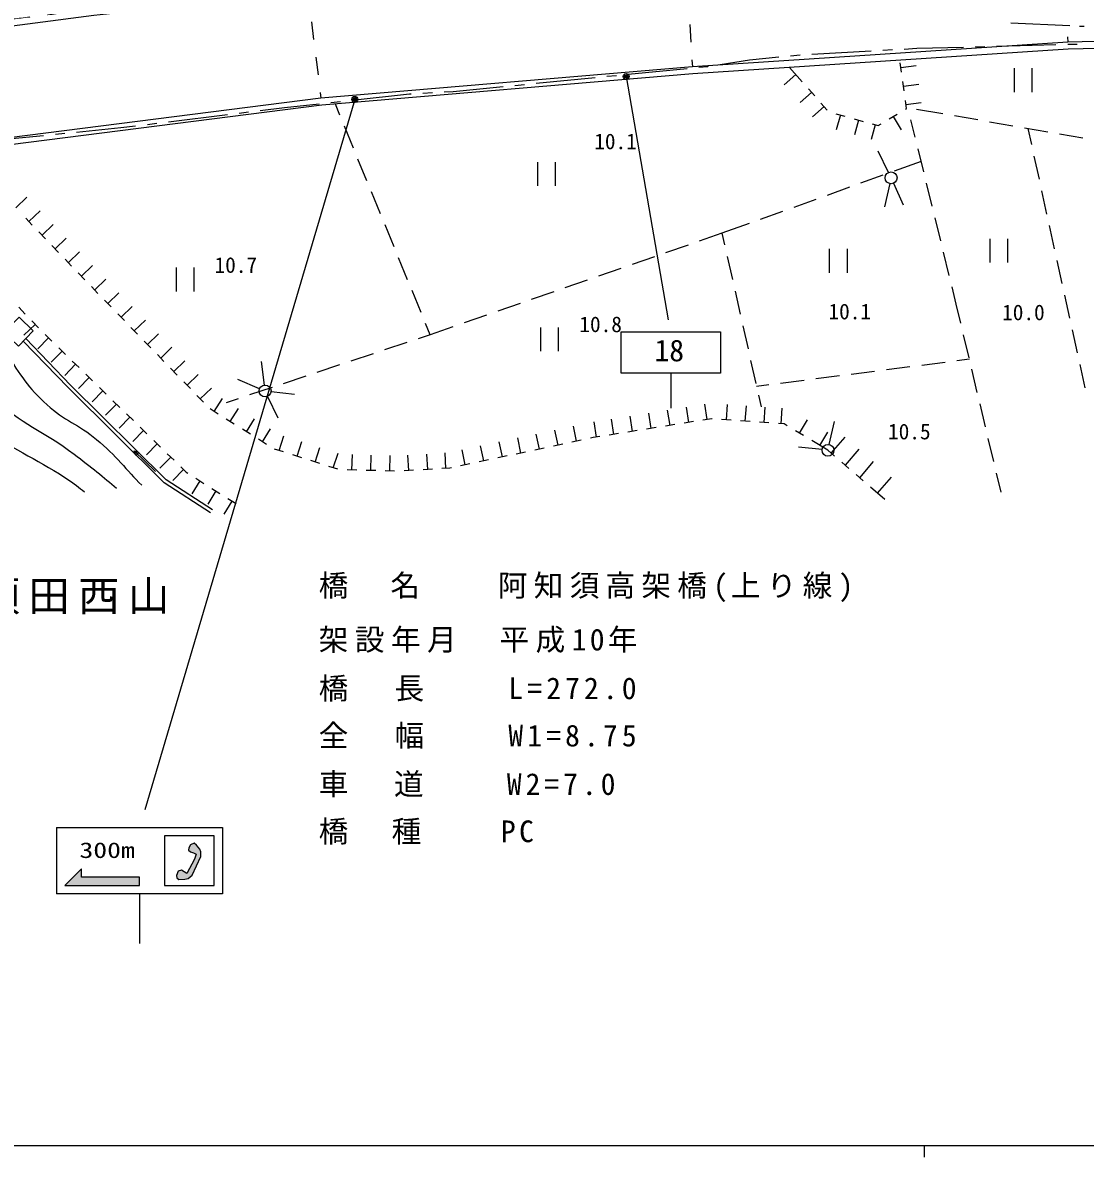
# Model space of a CAD drawing. Units: millimetres, scale not verified. Extents: x 40000 to 680000, y 20000 to 380000.
# Drawn here: x 191926 to 281586, y 204000 to 299714 of the extents above; entities that cross this region are included whole.
import ezdxf
from ezdxf.enums import TextEntityAlignment as Align

# ---------------------------------------------------------------- set-up
doc = ezdxf.new("R2010")
doc.units = ezdxf.units.MM
doc.header["$LTSCALE"] = 1000
doc.header["$PDMODE"] = 32
doc.header["$PDSIZE"] = 500
doc.linetypes.add('CHAIN', pattern=[18.5, 12, -1.5, 3.5, -1.5])
for name, color, linetype, lineweight in [('M-BGD', 7, 'Continuous', 25), ('M-BMK', 2, 'CHAIN', 13), ('M-BMK-ROW', 30, 'Continuous', 25), ('M-STR-HTXT', 7, 'Continuous', 13), ('M-STR-STR1', 1, 'Continuous', 25), ('M-STR-STRC', 7, 'Continuous', 25), ('M-TTL-BAND', 7, 'Continuous', 25)]:
    doc.layers.add(name, color=color, linetype=linetype, lineweight=lineweight)
doc.layers.add('M-BMK-HTXT', color=7, linetype='Continuous')
doc.styles.add('ＭＳ ゴシック', font='')
doc.styles.get('ＭＳ ゴシック').set_extended_font_data('MS Gothic')

msp = doc.modelspace()

# ---------------------------------------------------------------- hatches: boundary and pattern name
at = {"layer": 'M-STR-STRC'}
for points in [[(205772, 227937), (205317, 228222), (205034, 228141), (204899, 227764), (204940, 227562), (205088, 227441), (205613, 227454), (205896, 227522), (206232, 227791), (206960, 229366), (206960, 229770), (206865, 229986), (206583, 230336), (206381, 230511), (206098, 230363), (205936, 230094), (205923, 229905), (206098, 229770), (206340, 229676), (206560, 229573), (206423, 229156)], [(195481, 226932), (196881, 228332), (196881, 227632), (201781, 227632), (201781, 226932)]]:
    msp.add_hatch(color=256, dxfattribs=at).paths.add_polyline_path(points)

# ---------------------------------------------------------------- linework, layer by layer
at = {"layer": 'M-BGD'}
for p, q in [((275290, 299696), (280285, 299470)), ((281084, 299433), (281483, 299415)), ((256630, 295932), (257691, 294735)), ((266079, 295542), (265972, 296335)), ((266026, 295938), (267314, 296112)), ((275583, 295865), (275583, 293865)), ((277083, 295865), (277083, 293865)), ((257161, 295333), (256187, 294471)), ((258222, 294136), (258752, 293537)), ((266293, 293956), (266186, 294749)), ((266240, 294353), (267528, 294527)), ((258487, 293836), (257514, 292974)), ((259283, 292938), (259813, 292339)), ((266494, 292471), (266400, 293163)), ((266447, 292817), (267735, 292991)), ((218694, 291909), (218308, 292848)), ((259548, 292639), (258575, 291777)), ((260531, 292040), (261302, 291824)), ((260917, 291932), (260565, 290681)), ((265037, 291591), (265722, 292005)), ((266407, 292419), (266494, 292471)), ((269555, 292019), (267349, 292401)), ((219835, 289134), (219075, 290984)), ((262072, 291607), (262842, 291391)), ((262457, 291499), (262105, 290248)), ((263863, 291104), (263511, 289852)), ((263612, 291174), (264114, 291033)), ((264114, 291033), (264352, 291178)), ((265379, 291798), (266052, 290686)), ((267231, 290052), (266872, 291508)), ((272511, 291508), (270541, 291849)), ((275467, 290996), (273497, 291337)), ((278424, 290484), (276453, 290825)), ((276741, 290776), (277036, 289433)), ((281380, 289972), (279409, 290314)), ((267949, 287139), (267470, 289081)), ((220976, 286360), (220215, 288209)), ((264982, 287074), (264106, 288872)), ((277251, 288456), (277680, 286503)), ((235364, 287953), (235364, 285953)), ((236864, 287953), (236864, 285953)), ((267735, 288007), (265448, 287182)), ((264507, 286843), (262625, 286165)), ((222117, 283585), (221356, 285435)), ((261685, 285826), (259803, 285148)), ((265088, 286138), (264636, 284189)), ((265406, 286169), (266230, 284346)), ((268667, 284226), (268189, 286168)), ((277895, 285526), (278324, 283573)), ((191345, 284089), (192282, 284990)), ((258862, 284808), (256981, 284130)), ((192454, 282935), (193391, 283836)), ((256040, 283791), (254159, 283113)), ((192731, 282647), (192177, 283224)), ((193562, 281782), (194500, 282683)), ((223257, 280810), (222497, 282660)), ((253218, 282774), (250930, 281949)), ((269386, 281313), (268907, 283255)), ((278539, 282596), (278969, 280643)), ((193840, 281493), (193285, 282070)), ((194671, 280628), (195608, 281529)), ((250930, 281949), (249009, 281282)), ((250930, 281949), (251151, 280970)), ((273533, 281471), (273533, 279471)), ((275033, 281471), (275033, 279471)), ((194948, 280340), (194394, 280917)), ((248064, 280954), (246175, 280298)), ((259981, 280625), (259981, 278625)), ((261481, 280625), (261481, 278625)), ((196057, 279186), (195503, 279763)), ((195780, 279475), (196717, 280375)), ((224398, 278036), (223638, 279885)), ((245230, 279970), (243341, 279313)), ((251371, 279995), (251810, 278044)), ((270104, 278401), (269625, 280343)), ((279183, 279666), (279613, 277713)), ((197166, 278033), (196611, 278609)), ((196889, 278321), (197826, 279222)), ((204867, 279051), (204867, 277051)), ((206367, 279051), (206367, 277051)), ((242396, 278985), (240507, 278329)), ((198000, 277170), (198934, 278075)), ((239562, 278001), (237673, 277345)), ((198279, 276883), (197722, 277457)), ((199114, 276021), (200047, 276926)), ((225539, 275261), (224778, 277111)), ((236728, 277017), (234839, 276361)), ((252030, 277068), (252469, 275117)), ((270702, 275974), (270343, 277430)), ((279828, 276736), (280257, 274783)), ((191596, 275711), (192148, 275132)), ((199392, 275734), (198836, 276309)), ((200228, 274873), (201161, 275778)), ((233895, 276032), (232005, 275376)), ((271084, 274365), (270702, 275974)), ((200506, 274586), (199949, 275160)), ((231061, 275048), (229171, 274392)), ((192976, 274264), (192036, 273367)), ((192700, 274553), (193252, 273974)), ((201620, 273437), (201063, 274011)), ((201341, 273724), (202275, 274629)), ((226305, 273396), (225919, 274336)), ((228227, 274064), (226305, 273396)), ((235621, 273994), (235621, 271994)), ((237121, 273994), (237121, 271994)), ((252689, 274141), (253128, 272190)), ((280472, 273806), (280901, 271853)), ((194103, 273129), (193196, 272198)), ((193817, 273408), (194390, 272849)), ((202734, 272288), (202177, 272862)), ((202455, 272575), (203389, 273480)), ((226305, 273396), (225293, 273059)), ((271778, 271446), (271316, 273392)), ((195249, 272012), (194341, 271081)), ((194963, 272291), (195535, 271732)), ((203569, 271427), (204502, 272331)), ((224345, 272742), (222448, 272109)), ((196395, 270895), (195487, 269964)), ((196108, 271174), (196681, 270615)), ((203847, 271139), (203291, 271714)), ((204683, 270278), (205616, 271183)), ((212319, 269143), (212071, 271127)), ((221499, 271792), (219602, 271159)), ((253348, 271215), (253787, 269264)), ((267778, 270834), (269761, 271087)), ((270753, 271214), (271801, 271348)), ((281116, 270876), (281546, 268923)), ((197254, 270057), (197827, 269498)), ((204961, 269991), (204404, 270565)), ((205796, 269129), (206730, 270034)), ((218653, 270842), (216756, 270209)), ((258850, 269694), (260834, 269947)), ((261826, 270074), (263810, 270327)), ((264802, 270454), (266786, 270707)), ((272471, 268527), (272009, 270473)), ((197540, 269778), (196633, 268847)), ((206075, 268842), (205518, 269416)), ((211919, 268839), (210073, 269608)), ((215808, 269893), (213911, 269259)), ((253834, 269053), (254882, 269187)), ((255874, 269314), (257858, 269567)), ((198686, 268661), (197778, 267730)), ((198399, 268940), (198972, 268382)), ((207189, 267693), (206632, 268268)), ((206910, 267980), (207844, 268885)), ((208092, 266915), (208786, 268015)), ((212962, 268943), (211065, 268309)), ((212594, 268194), (213447, 266385)), ((212878, 268594), (214867, 268385)), ((254007, 268288), (254227, 267309)), ((199831, 267544), (198924, 266613)), ((199545, 267823), (200118, 267265)), ((208430, 266702), (207754, 267129)), ((210116, 267993), (209104, 267655)), ((209445, 266062), (210139, 267161)), ((248128, 265998), (247923, 267282)), ((249688, 266247), (249483, 267531)), ((251300, 266219), (251393, 267515)), ((252896, 266104), (252989, 267401)), ((254492, 265989), (254585, 267286)), ((255928, 265886), (256021, 267183)), ((273165, 265609), (272703, 267555)), ((200977, 266427), (200069, 265496)), ((200691, 266706), (201263, 266148)), ((209783, 265848), (209107, 266275)), ((210798, 265208), (211492, 266307)), ((241808, 264987), (241603, 266271)), ((243388, 265240), (243183, 266523)), ((244968, 265493), (244763, 266776)), ((246548, 265745), (246343, 267029)), ((250063, 266307), (249313, 266187)), ((250103, 266305), (250063, 266307)), ((251699, 266190), (250901, 266247)), ((253295, 266075), (252497, 266133)), ((257471, 265086), (258140, 266201)), ((202123, 265310), (201215, 264379)), ((201836, 265589), (202409, 265031)), ((211137, 264995), (210460, 265421)), ((212152, 264354), (212845, 265454)), ((237097, 264077), (236826, 265349)), ((238662, 264410), (238391, 265682)), ((240344, 264753), (240138, 266037)), ((243783, 265303), (242993, 265177)), ((245363, 265556), (244573, 265429)), ((246943, 265808), (246153, 265682)), ((248523, 266061), (247733, 265935)), ((254891, 265961), (254093, 266018)), ((256167, 265869), (255689, 265903)), ((256442, 265704), (256167, 265869)), ((257814, 264880), (257128, 265292)), ((259185, 264057), (259855, 265171)), ((259984, 264132), (260436, 266080)), ((203268, 264193), (202361, 263262)), ((202982, 264472), (203555, 263914)), ((212490, 264141), (211813, 264568)), ((213564, 263628), (213961, 264865)), ((215087, 263139), (215485, 264376)), ((232402, 263079), (232131, 264351)), ((233967, 263412), (233696, 264683)), ((235532, 263744), (235261, 265016)), ((239053, 264493), (238271, 264327)), ((240064, 264708), (239836, 264660)), ((240623, 264798), (240064, 264708)), ((242203, 265050), (241413, 264924)), ((259871, 263645), (258499, 264469)), ((260152, 263402), (261329, 264763)), ((273858, 262690), (273396, 264636)), ((203118, 261850), (201329, 263595)), ((201466, 263199), (201329, 263595)), ((201329, 263595), (201728, 263467)), ((201728, 263467), (201466, 263199)), ((204127, 263355), (204700, 262797)), ((213945, 263505), (213183, 263750)), ((215468, 263016), (214707, 263261)), ((216611, 262649), (217008, 263887)), ((218134, 262160), (218532, 263398)), ((219710, 261978), (219743, 263278)), ((221309, 261938), (221342, 263238)), ((224507, 261929), (224429, 263226)), ((226104, 262025), (226026, 263322)), ((227638, 262117), (227560, 263415)), ((229272, 262413), (229001, 263685)), ((230837, 262746), (230566, 264018)), ((234358, 263495), (233575, 263328)), ((235923, 263828), (235140, 263661)), ((237488, 264160), (236706, 263994)), ((259374, 263697), (257385, 263907)), ((260432, 263160), (259871, 263645)), ((261339, 262374), (262517, 263735)), ((204414, 263076), (203506, 262145)), ((216992, 262527), (216230, 262772)), ((218515, 262038), (217753, 262283)), ((222909, 261898), (222942, 263197)), ((229663, 262497), (228880, 262330)), ((231228, 262829), (230445, 262663)), ((232793, 263162), (232010, 262996)), ((261642, 262113), (261037, 262636)), ((262549, 261327), (263727, 262688)), ((205500, 262017), (204592, 261087)), ((205273, 262238), (205726, 261797)), ((205726, 261797), (205867, 261707)), ((220110, 261968), (219310, 261989)), ((221709, 261928), (220909, 261948)), ((223309, 261887), (222509, 261908)), ((224906, 261953), (224108, 261904)), ((226503, 262049), (225705, 262001)), ((227974, 262138), (227302, 262097)), ((228098, 262164), (227974, 262138)), ((262851, 261066), (262247, 261589)), ((264061, 260018), (265239, 261379)), ((274472, 260108), (274090, 261717)), ((206881, 261066), (206186, 259967)), ((206543, 261279), (207220, 260852)), ((207896, 260424), (208572, 259996)), ((264666, 259495), (263456, 260542)), ((208234, 260210), (207539, 259112)), ((209248, 259569), (209924, 259141)), ((209586, 259355), (208891, 258256))]:
    msp.add_line(p, q, dxfattribs=at)
for points in [[(428580, 303303), (423988, 303760), (398497, 305828), (372790, 307261), (335435, 308173), (309246, 307993), (279718, 306977), (269812, 306453), (242861, 304603), (210217, 301630), (197924, 300326), (164531, 295973), (127331, 290142), (115934, 288061), (76507, 280800)], [(207781, 258366), (203853, 260908), (195756, 268926), (191979, 272846)], [(207944, 258618), (204042, 261143), (195970, 269137), (192188, 273062)]]:
    msp.add_lwpolyline(points, dxfattribs=at)
msp.add_lwpolyline([(191639, 274866), (192823, 273715), (191560, 272416), (190376, 273566)], close=True, dxfattribs=at)
for centre in [(265200, 286625), (212381, 268647), (259871, 263645)]:
    msp.add_circle(centre, 500, dxfattribs=at)
for points, knots in [([(165483, 285783), (168008, 283802), (168706, 283225), (170890, 281753), (172501, 280667), (173616, 280355), (175095, 279095), (176629, 277788), (176915, 276496), (178400, 275133), (179892, 273762), (181108, 273459), (182593, 272081), (183697, 271056), (183974, 270169), (184999, 269065), (186500, 267448), (187411, 266590), (189159, 265245), (191829, 263190), (193765, 262676), (196468, 260664), (196707, 260487), (196933, 260315), (197148, 260149)], [0, 0, 0, 0, 1, 1, 1, 2, 2, 2, 3, 3, 3, 4, 4, 4, 5, 5, 5, 6, 6, 6, 7, 7, 7, 8, 8, 8, 8]), ([(190441, 271976), (191830, 269833), (192334, 268999), (193977, 267490), (195445, 266142), (196625, 265839), (198155, 264563), (199821, 263176), (200676, 261971), (201976, 260695)], [0, 0, 0, 0, 1, 1, 1, 2, 2, 2, 3, 3, 3, 3]), ([(187842, 269738), (188534, 268933), (188800, 268707), (189449, 268082), (191788, 265824), (193682, 265280), (196271, 263314), (197708, 262223), (198770, 261370), (199848, 260454)], [0, 0, 0, 0, 1, 1, 1, 2, 2, 2, 3, 3, 3, 3])]:
    msp.add_open_spline(points, degree=3, knots=knots, dxfattribs=at)
at = {"layer": 'M-BMK'}
msp.add_arc((340586, -938537), 1247551, 92.79769, 101.01385, dxfattribs=at)
at = {"layer": 'M-BMK-ROW'}
for p, q in [((272303, 297685), (273103, 297707)), ((274102, 297733), (279101, 297867)), ((280100, 297894), (280900, 297915)), ((253238, 296588), (255729, 296826)), ((256724, 296921), (257521, 296998)), ((258518, 297072), (263510, 297343)), ((264509, 297398), (265308, 297441)), ((266306, 297495), (267378, 297553)), ((267378, 297553), (271303, 297658)), ((243017, 295369), (247993, 295860)), ((248988, 295958), (249742, 296033)), ((249742, 296033), (249784, 296039)), ((250771, 296196), (253238, 296588)), ((235254, 294604), (240230, 295095)), ((241225, 295193), (242022, 295271)), ((227490, 293872), (228234, 293911)), ((228234, 293911), (232468, 294329)), ((233463, 294427), (234259, 294506)), ((217934, 292986), (218729, 293074)), ((219723, 293183), (224566, 293717)), ((224566, 293717), (224693, 293724)), ((225692, 293777), (226491, 293819)), ((204230, 291357), (209193, 291964)), ((210186, 292086), (210980, 292183)), ((211973, 292304), (214015, 292554)), ((214015, 292554), (216940, 292877)), ((200218, 290867), (201451, 291017)), ((202444, 291139), (203238, 291236)), ((189794, 289819), (193693, 290211)), ((194688, 290311), (195484, 290391)), ((196479, 290491), (200218, 290867))]:
    msp.add_line(p, q, dxfattribs=at)
at = {"layer": 'M-STR-STR1'}
for p, q in [((216291, 299792), (216476, 298303)), ((248208, 299572), (248301, 298075)), ((280093, 298535), (280113, 298074)), ((216662, 296815), (216848, 295327)), ((248394, 296578), (248430, 295996)), ((217033, 293838), (217094, 293348))]:
    msp.add_line(p, q, dxfattribs=at)
for points in [[(438808, 292804), (438858, 293402), (418807, 295077), (399024, 296712), (383608, 297590), (353484, 298946), (311434, 298794), (280113, 298074), (248430, 295996), (217094, 293348), (186106, 289413), (172138, 287268), (148362, 284127)], [(438808, 292804), (418757, 294479), (398982, 296113), (383578, 296991), (353472, 298346), (311442, 298194), (280140, 297474), (248475, 295397), (217157, 292751), (186190, 288818), (172223, 286674), (148452, 283534)]]:
    msp.add_lwpolyline(points, dxfattribs=at)
at = {"layer": 'M-STR-STRC'}
for p, q in [((242841, 295180), (246382, 274652)), ((219946, 293246), (202222, 233324)), ((242413, 273636), (250813, 273636)), ((242413, 270136), (242413, 273636)), ((250813, 273636), (250813, 270136)), ((250813, 270136), (242413, 270136)), ((246613, 270136), (246613, 267204)), ((194781, 231832), (208781, 231832)), ((194781, 231832), (194781, 226232)), ((208781, 231832), (208781, 226232)), ((208781, 226232), (194781, 226232)), ((201781, 226232), (201781, 222032)), ((203181, 226232), (202481, 226232))]:
    msp.add_line(p, q, dxfattribs=at)
for points in [[(208081, 231132), (203881, 231132), (203881, 226932), (208081, 226932)], [(205772, 227937), (205317, 228222), (205034, 228141), (204899, 227764), (204940, 227562), (205088, 227441), (205613, 227454), (205896, 227522), (206232, 227791), (206960, 229366), (206960, 229770), (206865, 229986), (206583, 230336), (206381, 230511), (206098, 230363), (205936, 230094), (205923, 229905), (206098, 229770), (206340, 229676), (206560, 229573), (206423, 229156)], [(201781, 227632), (196881, 227632), (196881, 228332), (195481, 226932), (201781, 226932)]]:
    msp.add_lwpolyline(points, close=True, dxfattribs=at)
for centre, radius in [((242841, 295180), 150), ((242841, 295180), 120), ((242841, 295180), 90), ((242841, 295180), 60), ((242841, 295180), 30), ((219946, 293246), 150), ((219946, 293246), 120), ((219946, 293246), 90), ((219946, 293246), 60), ((219946, 293246), 30)]:
    msp.add_circle(centre, radius, dxfattribs=at)
for p in [(242841, 295180), (219946, 293246)]:
    msp.add_point(p, dxfattribs=at)
at = {"layer": 'M-TTL-BAND'}
for p, q in [((40000, 205000), (579000, 205000)), ((268000, 205000), (268000, 204000))]:
    msp.add_line(p, q, dxfattribs=at)

# ---------------------------------------------------------------- texts
at = {"layer": 'M-BGD', "style": 'ＭＳ ゴシック'}
for s, p in [('10.1', (240151, 288645)), ('10.7', (208112, 278215)), ('10.1', (259915, 274295)), ('10.0', (274567, 274220)), ('10.8', (238895, 273215)), ('10.5', (264940, 264170))]:
    msp.add_text(s, height=1320, dxfattribs=at).set_placement(p, align=Align.BOTTOM_LEFT)
at = {"layer": 'M-BMK-HTXT', "insert": (194501, 249793), "char_height": 2566, "attachment_point": 8, "style": 'ＭＳ ゴシック'}
msp.add_mtext('\\T1.2;字須田西山', dxfattribs=at)
at = {"layer": 'M-STR-HTXT', "char_height": 1833, "attachment_point": 7, "style": 'ＭＳ ゴシック'}
for s, insert in [('\\T1.21;橋\u3000名\u3000\u3000阿知須高架橋(上り線)', (216901, 250835)), ('\\T1.22;架設年月\u3000平成10年', (216901, 246540)), ('\\T1.28;橋\u3000長\u3000\u3000L=272.0', (216901, 242441)), ('\\T1.28;全\u3000幅\u3000\u3000W1=8.75', (216901, 238461)), ('\\T1.27;車\u3000道\u3000\u3000W2=7.0', (216901, 234363)), ('\\T1.23;橋\u3000種\u3000\u3000PC', (216901, 230383))]:
    msp.add_mtext(s, dxfattribs=dict(at, insert=insert))
at = {"layer": 'M-STR-STRC', "style": 'ＭＳ ゴシック'}
msp.add_text('18', height=1833, dxfattribs=at).set_placement((245236, 270599), align=Align.BOTTOM_LEFT)
at = {"layer": 'M-STR-STRC', "style": 'ＭＳ ゴシック', "width": 1.3}
msp.add_text('300m', height=1320, dxfattribs=at).set_placement((199051, 229910), align=Align.MIDDLE_CENTER)

doc.saveas('drawing.dxf')
